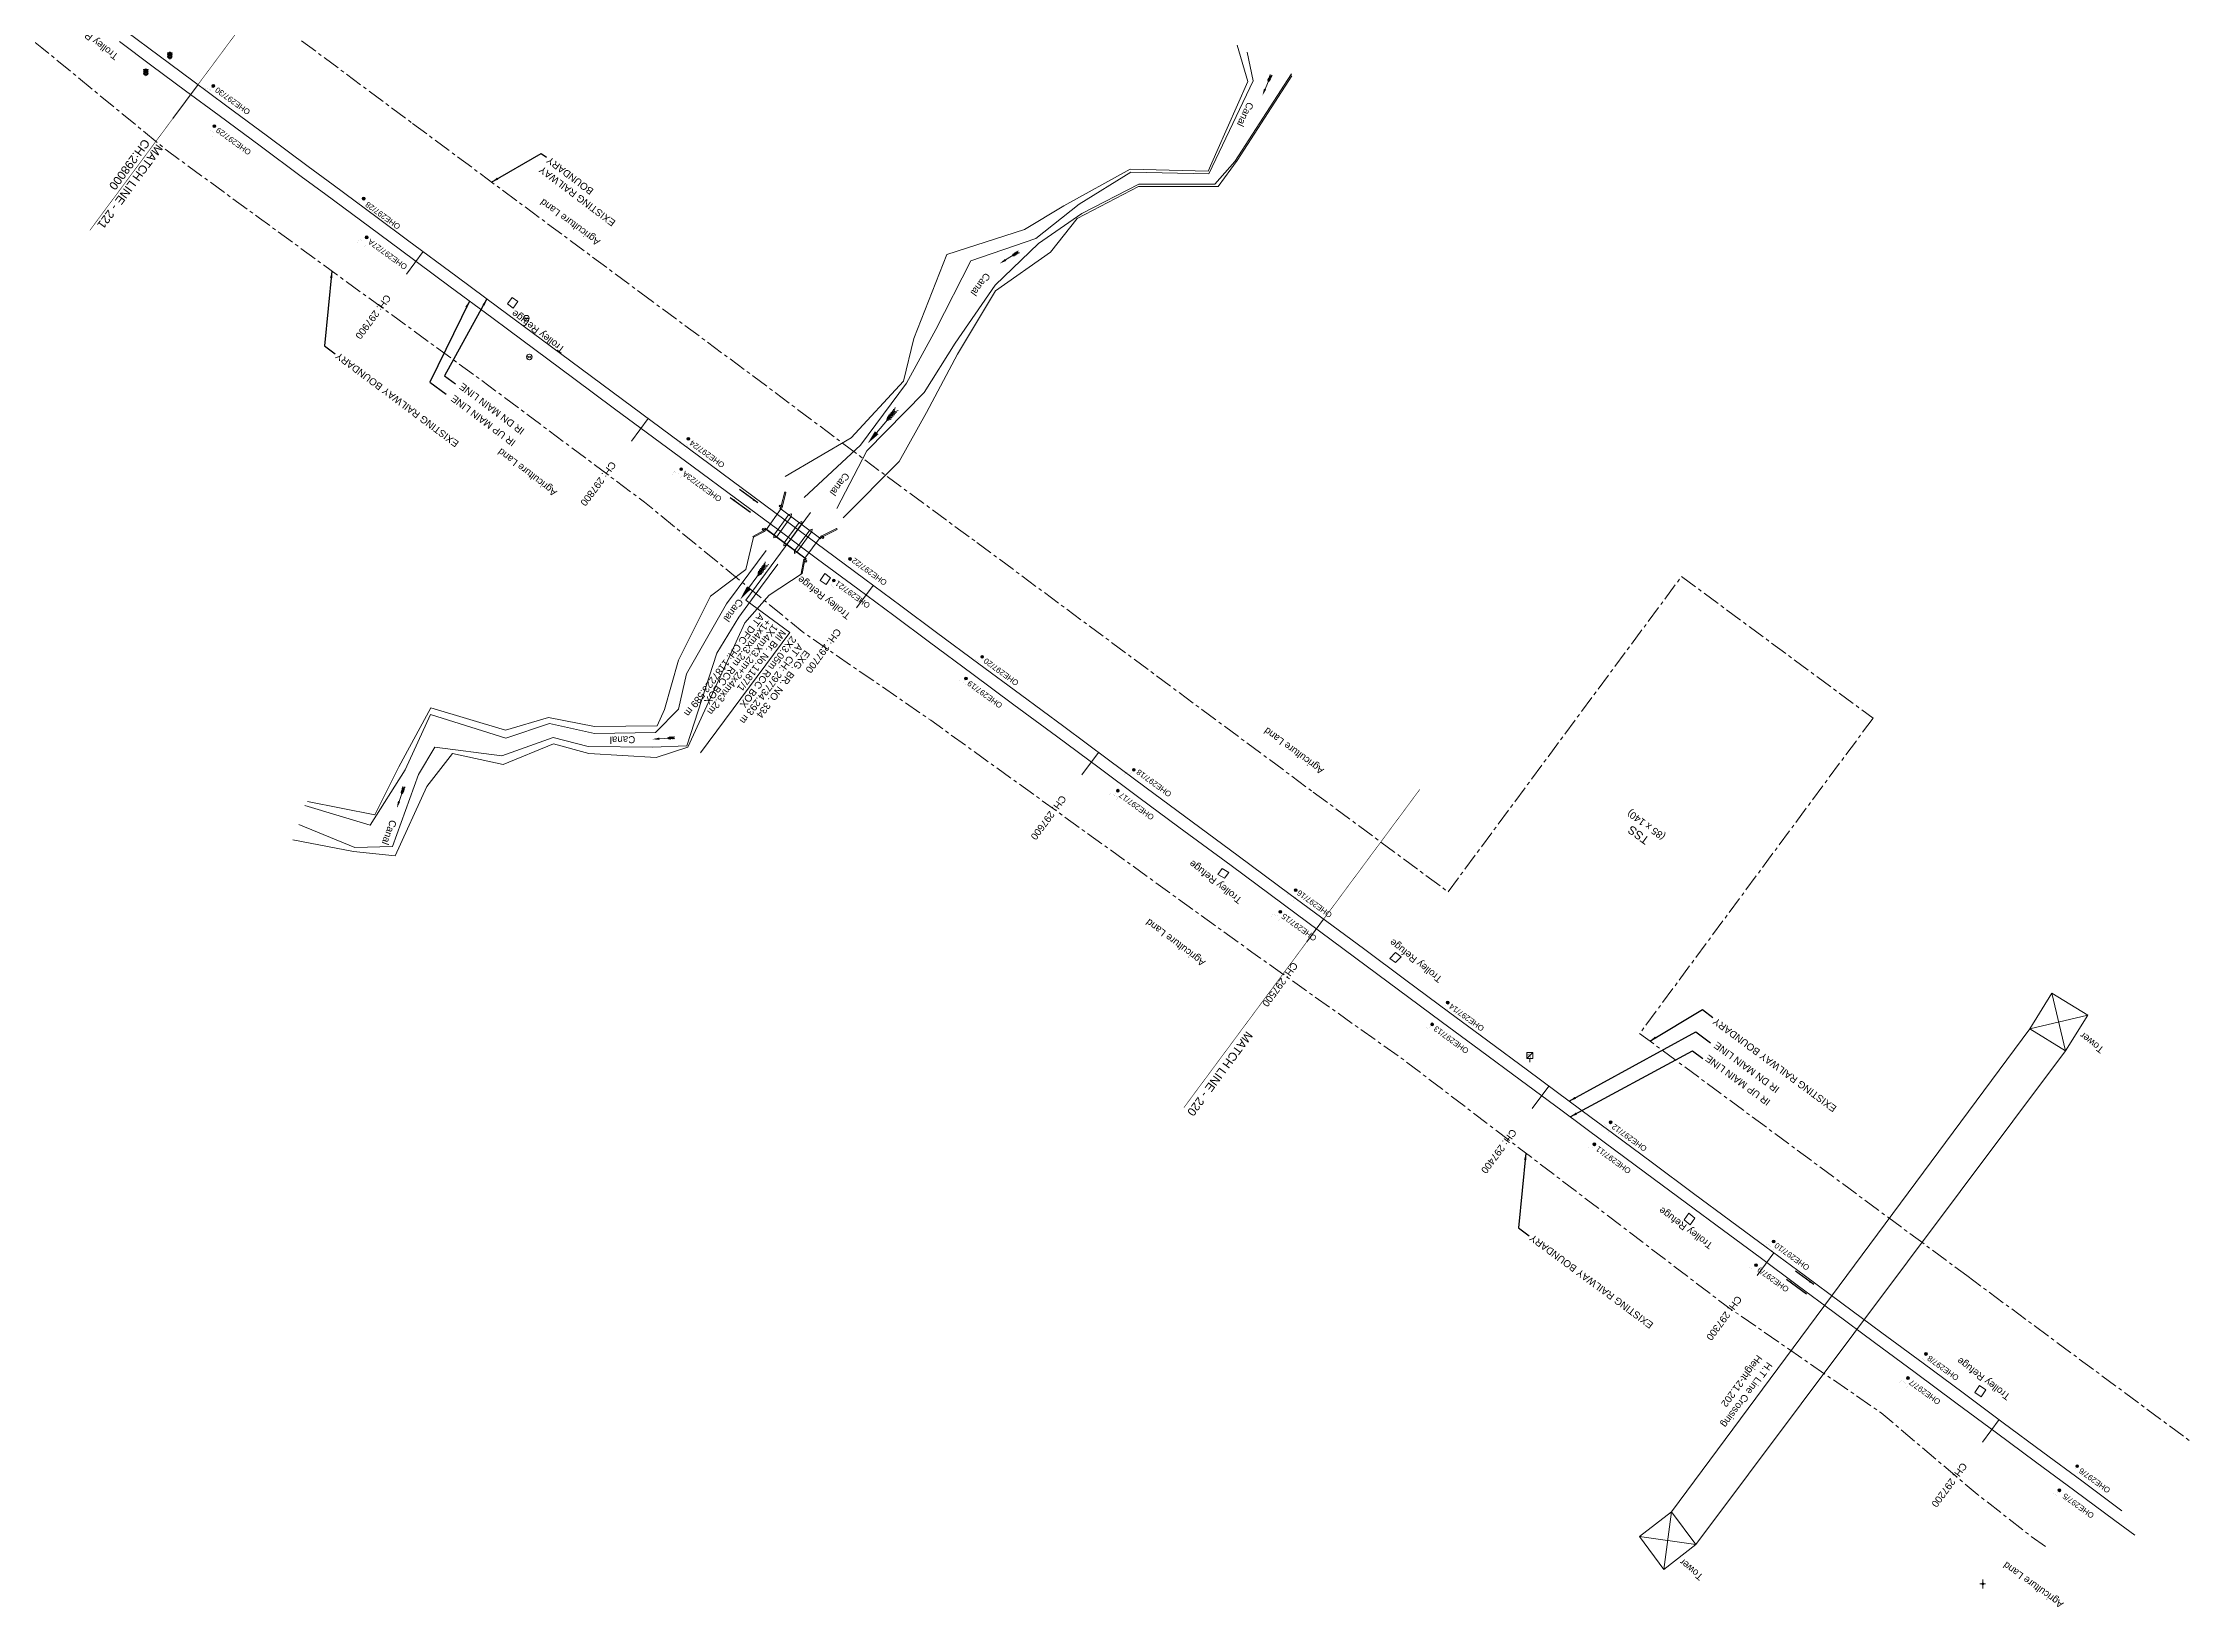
# Model space of a CAD drawing. Header units: metres. Extents: x 643730 to 647118, y 3378068 to 3380809.
# Drawn here: x 646352 to 647118, y 3378068 to 3378626 of the extents above; entities that cross this region are included whole.
import ezdxf
from ezdxf.enums import TextEntityAlignment as Align

# ---------------------------------------------------------------- set-up
doc = ezdxf.new("R2010")
doc.units = ezdxf.units.M
doc.header["$MEASUREMENT"] = 0
doc.linetypes.add('CENTER', pattern=[2, 1.25, -0.25, 0.25, -0.25])
doc.linetypes.add('PHANTOM2', pattern=[1.25, 0.625, -0.125, 0.125, -0.125, 0.125, -0.125])
for name, color, linetype, lineweight in [('Bore', 8, 'Continuous', 0), ('BRIDGE DETAILS PLAN', 7, 'Continuous', 0), ('Bridge Parapet', 7, 'Continuous', 0), ('CANAL_BOTTOM', 5, 'Continuous', 0), ('CANAL_TOP', 5, 'Continuous', 0), ('DFC BOUNDARY', 6, 'Continuous', 30), ('Electric Pole', 251, 'Continuous', 0), ('Existing Chainage', 7, 'Continuous', 0), ('Existing IR Track', 143, 'Continuous', 0), ('Existing Railway Boundary', 7, 'CENTER', 0), ('flow direction', 7, 'Continuous', 0), ('MATCH LINE', 7, 'Continuous', 0), ('OHE MAST', 8, 'Continuous', 0), ('Piers_Abutment', 7, 'Continuous', 0), ('PWR_LINE', 134, 'POWER', 0), ('Retaining Wall', 251, 'Continuous', 0), ('River Text', 5, 'Continuous', 0), ('Side Details', 251, 'Continuous', 0), ('Sign Board', 251, 'Continuous', 0), ('Text', 251, 'Continuous', 0), ('Tower', 7, 'Continuous', 0), ('Trolley Stand', 251, 'Continuous', 0), ('Wing Wall', 7, 'Continuous', 0), ('WL', 7, 'Continuous', 0)]:
    doc.layers.add(name, color=color, linetype=linetype, lineweight=lineweight)
doc.styles.add('CUT-FILL', font='cut-fill.shx', dxfattribs={"height": 2})
doc.styles.get("Standard").update_dxf_attribs({"font": 'arial.ttf'})
doc.styles.add('Style-Arial', font='arial.ttf')
doc.styles.add('Text', font='arial.ttf', dxfattribs={"height": 2})
doc.linetypes.add('POWER', pattern='A,10,-0.2,[131,ltypeshp.shx,S=0.4,R=0,X=-0.2,Y=0],-0.2,[131,ltypeshp.shx,S=0.4,R=180,X=1.2,Y=0],-1.2,-0.2,[131,ltypeshp.shx,S=0.4,R=0,X=-0.2,Y=0],-0.2,[131,ltypeshp.shx,S=0.4,R=180,X=1.2,Y=0],-1.2,-0.2,[131,ltypeshp.shx,S=0.4,R=0,X=-0.2,Y=0],-0.2,[131,ltypeshp.shx,S=0.4,R=180,X=1.2,Y=0],-1.2', length=14.8)
doc.dimstyles.new('ISO-25', dxfattribs={"dimtxt": 2.5, "dimasz": 2.5, "dimexe": 1.25, "dimexo": 0.625, "dimtad": 1, "dimtxsty": 'Standard', "dimcen": 2.5, "dimadec": 0, "dimazin": 0, "dimtfac": 1, "dimtmove": 0, "dimatfit": 3, "dimfxl": 1, "dimarcsym": 0})

# ---------------------------------------------------------------- blocks, each defined once
blk = doc.blocks.new('River A')
at = {"layer": 'River Text'}
for p, q in [((0, 0), (-3.6, 7.5, -1499.5)), ((0.1, 6), (-3.5, 13.6, -1499.5)), ((0.1, 3.3), (-3.5, 10.8, -1499.5)), ((0.2, 9.9), (-3.4, 17.4, -1499.5)), ((0.3, 12.9), (-3.3, 20.5, -1499.5)), ((0.4, 16.4), (-3.2, 24, -1499.5)), ((0.5, 20.3), (-3.1, 27.8, -1499.5)), ((0.5, 22.3), (0, 0)), ((0, 0), (4, 7.4, -1499.5)), ((0.1, 6), (4.1, 13.4, -1499.5)), ((0.1, 3.3), (4.1, 10.7, -1499.5)), ((0.2, 9.9), (4.2, 17.2, -1499.5)), ((0.3, 12.9), (4.3, 20.3, -1499.5)), ((0.4, 16.4), (4.4, 23.8, -1499.5)), ((0.5, 20.3), (4.5, 27.7, -1499.5))]:
    blk.add_line(p, q, dxfattribs=at)
at = {"layer": 'River Text', "flags": 128}
blk.add_lwpolyline([(-0.7, -27.7), (0.5, 22.3)], dxfattribs=at)
at = {"layer": 'River Text', "extrusion": (0, 0, -1)}
blk.add_solid([(-3.5, -27.8), (1.3, -52.7), (4.8, -27.6)], dxfattribs=at)
blk = doc.blocks.new('BORE')
at = {"ltscale": 0.5}
for q in [(-0.99, 0), (0, 1.64), (0.99, 0), (0, -1.64)]:
    blk.add_line((0, 0), q, dxfattribs=at)
blk.add_circle((0, 0), 0.328, dxfattribs=at)
blk = doc.blocks.new('EP')
blk.add_hatch(color=8).paths.add_polyline_path([(0.31, -0.24), (0.31, 0), (-0.31, -0.19), (-0.31, 0.07), (-0.93, -0.01), (-0.21, 0.16), (-0.21, -0.05), (0.43, 0.15), (0.41, -0.1), (0.94, -0.01)])
at = {"color": 8}
for p, q in [((-0.93, -0.01), (-0.21, 0.16)), ((-0.31, 0.07), (-0.93, -0.01)), ((-0.31, -0.19), (-0.31, 0.07)), ((0.31, 0), (-0.31, -0.19)), ((-0.21, 0.16), (-0.21, -0.05)), ((-0.21, -0.05), (0.43, 0.15)), ((0.31, -0.24), (0.31, 0)), ((0.43, 0.15), (0.41, -0.1)), ((0.94, -0.01), (0.31, -0.24)), ((0.41, -0.1), (0.94, -0.01))]:
    blk.add_line(p, q, dxfattribs=at)
blk.add_circle((0, 0), 1, dxfattribs=at)
blk = doc.blocks.new('SIG')
for color, points in [(1, [(-0.22, 0.42, 0.180295), (-0.01, 0.33, -0.00255), (0.01, 0.33, -0.00255), (0.02, 0.33, 0.180295), (0.23, 0.42, -0.002654), (0.25, 0.44, 0.184495), (0.33, 0.65, 1.000001), (-0.32, 0.65, 0.184495), (-0.24, 0.44, -0.002654)]), (2, [(0.23, -0.23, -0.002654), (0.25, -0.21, 0.184495), (0.33, 0.01, 1.000001), (-0.32, 0.01, 0.184495), (-0.24, -0.21, -0.002654), (-0.22, -0.23, 0.180295), (-0.01, -0.32, -0.00255), (0.01, -0.32, -0.00255), (0.02, -0.32, 0.180295)]), (3, [(0.23, -0.88, -0.002654), (0.25, -0.86, 0.184495), (0.33, -0.64, 1.000001), (-0.32, -0.64, 0.184495), (-0.24, -0.86, -0.002654), (-0.22, -0.88, 0.395599)])]:
    blk.add_hatch(color=color).paths.add_polyline_path(points)
for p, q in [((-0.31, 0.98), (-0.32, -0.9)), ((0.33, -0.9), (0.32, 0.98))]:
    blk.add_line(p, q)
at = {"flags": 128}
for points in [[(-0.31, 0.98), (-0.81, 0.98, 0.198758), (-0.42, 0.41, 0.003814), (-0.31, 0.39)], [(-0.31, 0.33), (-0.81, 0.33, 0.198758), (-0.42, -0.23, 0.003727), (-0.32, -0.26)], [(0.32, 0.98), (0.82, 0.98, -0.198758), (0.44, 0.41, -0.003814), (0.32, 0.39)], [(0.32, 0.33), (0.82, 0.33, -0.198758), (0.44, -0.23, -0.003727), (0.33, -0.26)], [(-0.32, -0.32), (-0.81, -0.32, 0.198758), (-0.42, -0.88, 0.003639), (-0.32, -0.9)], [(0.33, -0.32), (0.82, -0.32, -0.198758), (0.44, -0.88, -0.003639), (0.33, -0.9)]]:
    blk.add_lwpolyline(points, format="xyb", dxfattribs=at)
for centre, radius, start, end in [((0.01, 0.91), 0.324, 12.40488, 167.59512), ((0.01, 0.81), 0.357, 27.75781, 152.24219), ((0.01, -0.9), 0.324, 181.45715, 358.54285)]:
    blk.add_arc(centre, radius, start, end)
blk = doc.blocks.new('WL')
at = {"layer": 'WL'}
for p, q in [((1.07, 3.42), (-1.06, 3.42)), ((-1.06, 3.42), (-1.06, 1.29)), ((-1.06, 1.29), (1.07, 1.29)), ((0, 1.29), (0, 0)), ((1.07, 1.29), (1.07, 3.42))]:
    blk.add_line(p, q, dxfattribs=at)
at = {"layer": 'WL', "flags": 128}
blk.add_lwpolyline([(-1.06, 1.29), (1.07, 3.42)], dxfattribs=at)
at = {"layer": 'WL', "char_height": 0.739, "attachment_point": 7, "rotation": 180, "line_spacing_factor": 0.6, "style": 'CUT-FILL'}
for s, insert in [('W', (-0.02, 2.94)), ('L', (0.5, 1.93))]:
    blk.add_mtext(s, dxfattribs=dict(at, insert=insert))
blk = doc.blocks.new('OHE MAST')
h = blk.add_hatch(color=256)
edge = h.paths.add_edge_path()
edge.add_arc((0, 0), 0.514, 0, 360)
at = {"const_width": 0.01, "flags": 128}
for points in [[(1.5, 3.5), (1.5, 2), (-1.5, 2), (-1.5, 3.5)], [(0, 2), (0, 0)]]:
    blk.add_lwpolyline(points, dxfattribs=at)
blk.add_circle((0, 0), 0.514)

msp = doc.modelspace()

# ---------------------------------------------------------------- linework, layer by layer
at = {"layer": 'BRIDGE DETAILS PLAN', "flags": 128}
msp.add_lwpolyline([(646586.9486, 3378372.657), (646618.795, 3378415.5796), (646603.1966, 3378427.1529), (646626.275, 3378458.3967)], dxfattribs=at)
at = {"layer": 'Bridge Parapet', "linetype": 'Continuous', "flags": 128}
for points in [[(646629.904, 3378448.975), (646615.249, 3378459.937), (646615.315, 3378459.979), (646629.97, 3378449.017), (646629.904, 3378448.975)], [(646624.656, 3378441.81), (646609.98, 3378452.752), (646610.034, 3378452.807), (646624.71, 3378441.865), (646624.656, 3378441.81)]]:
    msp.add_lwpolyline(points, close=True, dxfattribs=at)
at = {"layer": 'CANAL_BOTTOM', "linetype": 'Continuous', "flags": 128}
for points in [[(646623.919, 3378463.747), (646644.076, 3378482.504), (646660.4304, 3378504.6294), (646670.994, 3378523.685), (646683.4299, 3378548.2037), (646706.681, 3378556.218), (646722.069, 3378568.487), (646740.5546, 3378579.8304), (646768.3826, 3378579.2948), (646772.076, 3378587.05), (646784.131, 3378612.435), (646782.0692, 3378622.7378)], [(646635.573, 3378459.878), (646646.363, 3378480.383), (646666.803, 3378501.193), (646677.811, 3378518.84), (646692.113, 3378539.525), (646707.536, 3378554.408), (646723.098, 3378565.116), (646743.399, 3378575.535), (646770.527, 3378575.629), (646777.613, 3378583.639), (646797.855, 3378614.898)], [(646610.4374, 3378444.8058), (646604.249, 3378436.516), (646596.28, 3378425.841), (646582.005, 3378400.861), (646579.119, 3378388.255), (646570.867, 3378379.925), (646549.149, 3378379.614), (646533.117, 3378383.138), (646517.569, 3378377.858), (646490.583, 3378386.293), (646481.587, 3378366.658), (646469.095, 3378346.874), (646445.818, 3378353.903)], [(646443.704, 3378347.077), (646463.615, 3378338.902), (646477.074, 3378339.189), (646486.325, 3378364.963), (646492.198, 3378374.703), (646516.13, 3378371.63), (646534.427, 3378378.133), (646546.841, 3378374.976), (646569.845, 3378374.633), (646582.077, 3378375.154), (646592.794, 3378408.264), (646600.698, 3378421.122), (646608.398, 3378431.685), (646614.5864, 3378439.9748)]]:
    msp.add_lwpolyline(points, dxfattribs=at)
at = {"layer": 'CANAL_TOP', "linetype": 'Continuous', "flags": 128}
for points in [[(646778.467, 3378625.224), (646782.2791, 3378612.1831), (646771.179, 3378587.265), (646768.116, 3378580.186), (646740.234, 3378580.942), (646716.592, 3378567.825), (646702.618, 3378559.356), (646674.908, 3378550.452), (646663.08, 3378520.494), (646659.371, 3378505.332), (646640.721, 3378485.098), (646617.202, 3378471.287)], [(646637.86, 3378456.574), (646657.857, 3378476.646), (646667.598, 3378494.157), (646678.639, 3378514.942), (646692.294, 3378537.473), (646711.868, 3378551.378), (646721.401, 3378563.28), (646743.253, 3378574.777), (646771.678, 3378574.724), (646778.428, 3378584.02), (646797.934, 3378614.229)], [(646446.721, 3378355.357), (646470.769, 3378350.548), (646479.342, 3378367.616), (646490.7396, 3378388.6844), (646517.398, 3378380.714), (646532.691, 3378385.295), (646549.112, 3378382.067), (646571.458, 3378382.27), (646574.165, 3378388.183), (646579.082, 3378405.734), (646590.507, 3378428.609), (646603.137, 3378438.09), (646605.941, 3378449.641)], [(646441.481, 3378341.602), (646463.103, 3378337.405), (646478.049, 3378335.921), (646489.318, 3378360.608), (646498.515, 3378372.464), (646516.509, 3378368.525), (646534.474, 3378375.856), (646547.158, 3378372.487), (646571.173, 3378370.95), (646582.4, 3378374.655), (646595.269, 3378402.658), (646602.773, 3378419.006), (646611.526, 3378428.932), (646623.204, 3378436.668)]]:
    msp.add_lwpolyline(points, dxfattribs=at)
at = {"layer": 'Existing Chainage', "color": 7, "linetype": 'Continuous', "lineweight": 13, "flags": 128}
for points in [[(646398.7322, 3378599.0631), (646407.6724, 3378611.1078)], [(646482.0233, 3378543.4916), (646487.9818, 3378551.5226)], [(646562.3478, 3378483.9375), (646568.3114, 3378491.9646)], [(646642.6736, 3378424.351), (646648.626, 3378432.3864)], [(646723.0024, 3378364.8045), (646728.9608, 3378372.8355)], [(646803.3603, 3378305.2792), (646809.3161, 3378313.3122)], [(646883.7053, 3378245.7481), (646889.664, 3378253.7789)], [(646964.0643, 3378186.2193), (646970.018, 3378194.2538)], [(647044.4233, 3378126.6933), (647050.3734, 3378134.7305)]]:
    msp.add_lwpolyline(points, dxfattribs=at)
at = {"layer": 'Existing IR Track', "flags": 128}
for points in [[(647098.7374, 3378093.4729), (647091.6204, 3378098.747), (647077.3988, 3378109.286), (647063.3881, 3378119.674), (647049.3683, 3378130.0686), (647034.915, 3378140.7775), (647020.454, 3378151.4921), (647005.9291, 3378162.2571), (646991.4485, 3378172.9892), (646978.2397, 3378182.7724), (646965.0376, 3378192.5507), (646951.9783, 3378202.2316), (646938.851, 3378211.963), (646924.1588, 3378222.8544), (646909.3983, 3378233.7965), (646894.3934, 3378244.9124), (646879.4231, 3378256.0027), (646865.3036, 3378266.4525), (646851.3024, 3378276.815), (646836.049, 3378288.1266), (646820.8725, 3378299.3811), (646807.8483, 3378309.0289), (646794.8289, 3378318.6731), (646776.2785, 3378332.4065), (646757.7162, 3378346.1488), (646743.4431, 3378356.7335), (646729.1849, 3378367.3071), (646713.9976, 3378378.5692), (646698.7971, 3378389.8411), (646683.759, 3378400.989), (646668.7348, 3378412.1267), (646655.9045, 3378421.65), (646643.1116, 3378431.1455), (646628.7526, 3378441.7858), (646614.3964, 3378452.4239), (646599.4105, 3378463.5565), (646584.3945, 3378474.7116), (646570.3733, 3378485.0878), (646556.3437, 3378495.4702), (646541.7867, 3378506.2554), (646518.5762, 3378523.4535), (646512.4617, 3378527.9818), (646497.7063, 3378538.9096), (646479.8741, 3378552.1428), (646468.8716, 3378560.3078), (646453.2892, 3378571.8464), (646444.5153, 3378578.3373), (646429.8526, 3378589.2076), (646415.1728, 3378600.0905), (646403.2581, 3378608.9093), (646391.2505, 3378617.7969), (646379.6132, 3378626.4385)], [(647094.1957, 3378102.221), (647079.888, 3378112.8348), (647065.9752, 3378123.1573), (647051.8496, 3378133.6376), (647037.5002, 3378144.2607), (647023.2262, 3378154.8278), (647008.509, 3378165.7323), (646994.1932, 3378176.3394), (646980.8205, 3378186.2489), (646967.2881, 3378196.2767), (646954.5561, 3378205.7039), (646941.362, 3378215.4732), (646926.7249, 3378226.3109), (646912.3691, 3378236.9404), (646904.7905, 3378242.5552), (646896.9587, 3378248.3663), (646882.0194, 3378259.4511), (646867.8763, 3378269.92), (646853.909, 3378280.2586), (646838.6206, 3378291.5895), (646823.498, 3378302.7975), (646810.4199, 3378312.4938), (646797.4185, 3378322.1332), (646778.8602, 3378335.8833), (646759.6803, 3378350.0938), (646746.019, 3378360.2043), (646732.6026, 3378370.1336), (646716.5685, 3378382.0297), (646701.2096, 3378393.4249), (646686.3301, 3378404.4517), (646671.2424, 3378415.633), (646658.4648, 3378425.0982), (646645.5785, 3378434.6439), (646631.3152, 3378445.2371), (646617.1735, 3378455.74), (646601.9675, 3378466.9988), (646586.6943, 3378478.3073), (646572.9315, 3378488.5322), (646559.1776, 3378498.7504), (646544.363, 3378509.726), (646530.1122, 3378520.2839), (646515.041, 3378531.456), (646500.1434, 3378542.4994), (646482.4578, 3378555.621), (646471.6564, 3378563.6349), (646455.8754, 3378575.3305), (646446.9708, 3378581.9298), (646432.4539, 3378592.7094), (646418.0021, 3378603.4406), (646405.8789, 3378612.439), (646393.8348, 3378621.3787), (646382.2545, 3378629.9918)]]:
    msp.add_lwpolyline(points, dxfattribs=at)
at = {"layer": 'Existing Railway Boundary', "ltscale": 5}
for p, q in [((646444.656, 3378626.744), (646484.254, 3378597.245)), ((646484.254, 3378597.245), (646565.358, 3378537.027)), ((646565.358, 3378537.027), (646605.623, 3378507.215)), ((646605.623, 3378507.215), (646653.599, 3378471.236)), ((646653.599, 3378471.236), (646685.582, 3378447.704)), ((646685.582, 3378447.704), (646725.618, 3378418.033)), ((646853.7433, 3378323.0592), (646937.0348, 3378435.599)), ((646937.0348, 3378435.599), (647005.3603, 3378385.0359)), ((646725.618, 3378418.033), (646765.866, 3378388.123)), ((646765.866, 3378388.123), (646805.637, 3378358.663)), ((647005.3603, 3378385.0359), (646922.0826, 3378272.5147)), ((646805.637, 3378358.663), (646853.7433, 3378323.0592)), ((646922.0826, 3378272.5147), (647038.806, 3378186.127)), ((647038.806, 3378186.127), (647118.143, 3378127.321))]:
    msp.add_line(p, q, dxfattribs=at)
at = {"layer": 'Existing Railway Boundary', "ltscale": 5, "flags": 128}
msp.add_lwpolyline([(647066.8921, 3378089.463), (647061.492, 3378093.308), (647042.48, 3378108.182), (647008.322, 3378137.109), (646952.965, 3378175.311), (646838.51, 3378262.658), (646783.715, 3378301.571), (646669.109, 3378384.322), (646623.834, 3378415.482), (646567.005, 3378462.112), (646508.624, 3378505.748), (646429.651, 3378563.418), (646396.278, 3378587.827), (646351.975, 3378624.279), (646250.443, 3378698.374), (646079.983, 3378824.799), (646056.47, 3378841.774), (646023.57, 3378867.213), (646021.684, 3378868.432), (645994.578, 3378887.898), (645990.594, 3378890.304), (645955.823, 3378914.816), (645918.998, 3378942.687), (645844.461, 3378997.23)], dxfattribs=at)
at = {"layer": 'MATCH LINE', "linetype": 'PHANTOM2', "ltscale": 15, "const_width": 0.2}
for points in [[(646438.0767, 3378652.0702), (646369.0469, 3378559.0693)], [(646843.6112, 3378359.5685), (646759.4367, 3378246.0361)]]:
    msp.add_lwpolyline(points, dxfattribs=at)
at = {"layer": 'Piers_Abutment', "linetype": 'Continuous', "flags": 128}
for points in [[(646610.432, 3378452.29), (646615.777, 3378459.803)], [(646624.201, 3378442.077), (646629.664, 3378449.494)]]:
    msp.add_lwpolyline(points, dxfattribs=at)
for points in [[(646618.496, 3378457.694), (646619.432, 3378457.997), (646619.369, 3378457.045), (646614.05, 3378449.677), (646613.134, 3378449.359), (646613.112, 3378450.342), (646618.496, 3378457.694)], [(646622.189, 3378454.88), (646623.142, 3378455.261), (646623.022, 3378454.283), (646617.677, 3378446.939), (646616.743, 3378446.522), (646616.848, 3378447.557), (646622.189, 3378454.88)], [(646625.937, 3378452.09), (646626.786, 3378452.499), (646626.708, 3378451.626), (646621.334, 3378444.233), (646620.46, 3378443.777), (646620.575, 3378444.802), (646625.937, 3378452.09)]]:
    msp.add_lwpolyline(points, close=True, dxfattribs=at)
at = {"layer": 'PWR_LINE', "flags": 128}
for points in [[(647061.27, 3378274.175), (646933.491, 3378101.879)], [(646942.175, 3378090.174), (647074.056, 3378266.284)]]:
    msp.add_lwpolyline(points, dxfattribs=at)
at = {"layer": 'Retaining Wall', "linetype": 'Continuous', "flags": 128}
for points in [[(646615.045, 3378460.654), (646615.31, 3378461.047), (646616.231, 3378460.407), (646615.966, 3378460.014), (646615.045, 3378460.654)], [(646608.976, 3378452.365), (646609.261, 3378452.701), (646610.181, 3378452.075), (646609.93, 3378451.634), (646608.976, 3378452.365)], [(646629.801, 3378449.699), (646630.099, 3378450.092), (646630.967, 3378449.484), (646630.6688, 3378449.0908), (646629.801, 3378449.699)], [(646623.698, 3378441.401), (646623.971, 3378441.772), (646624.862, 3378441.187), (646624.538, 3378440.739), (646623.698, 3378441.401)]]:
    msp.add_lwpolyline(points, close=True, dxfattribs=at)
at = {"layer": 'Tower', "linetype": 'Continuous', "flags": 128}
for points in [[(647081.998, 3378279.015), (647074.056, 3378266.284), (647061.27, 3378274.175), (647069.212, 3378286.906), (647081.998, 3378279.015)], [(646922.062, 3378092.998), (646933.491, 3378101.879), (646942.175, 3378090.174), (646930.7444, 3378081.2917), (646922.062, 3378092.998)]]:
    msp.add_lwpolyline(points, close=True, dxfattribs=at)
for points in [[(647074.056, 3378266.284), (647069.212, 3378286.906)], [(647061.27, 3378274.175), (647081.998, 3378279.015)], [(646933.491, 3378101.879), (646930.7444, 3378081.2917)], [(646922.062, 3378092.998), (646942.175, 3378090.174)]]:
    msp.add_lwpolyline(points, dxfattribs=at)
at = {"layer": 'Trolley Stand', "linetype": 'Continuous', "flags": 128}
for points in [[(646518.054, 3378532.846), (646519.779, 3378535.2), (646521.848, 3378533.664), (646520.1229, 3378531.3099), (646518.054, 3378532.846)], [(646631.762, 3378432.716), (646629.672, 3378434.194), (646631.314, 3378436.618), (646633.4053, 3378435.139), (646631.762, 3378432.716)], [(646773.956, 3378327.901), (646771.531, 3378329.297), (646773.127, 3378331.396), (646775.535, 3378330.017), (646773.956, 3378327.901)], [(646834.986, 3378297.821), (646836.961, 3378299.909), (646834.915, 3378301.425), (646832.9388, 3378299.3358), (646834.986, 3378297.821)], [(646940.112, 3378204.259), (646938.018, 3378205.975), (646939.667, 3378208.378), (646941.7619, 3378206.6613), (646940.112, 3378204.259)], [(647043.362, 3378146.877), (647045.571, 3378145.309), (647043.963, 3378142.837), (647041.7538, 3378144.4051), (647043.362, 3378146.877)]]:
    msp.add_lwpolyline(points, close=True, dxfattribs=at)
at = {"layer": 'Wing Wall', "linetype": 'Continuous', "flags": 128}
for points in [[(646616.198, 3378460.63), (646617.38, 3378465.601), (646617.045, 3378465.745), (646615.803, 3378460.834), (646616.198, 3378460.63)], [(646605.941, 3378449.641), (646605.663, 3378449.848), (646609.393, 3378451.884), (646609.788, 3378451.643), (646605.941, 3378449.641)], [(646630.55, 3378449.77), (646630.246, 3378450.065), (646635.47, 3378452.669), (646635.7741, 3378452.3739), (646630.55, 3378449.77)], [(646622.918, 3378436.711), (646623.204, 3378436.668), (646624.064, 3378440.995), (646623.67, 3378441.236), (646622.918, 3378436.711)]]:
    msp.add_lwpolyline(points, close=True, dxfattribs=at)

# ---------------------------------------------------------------- block references
at = {"layer": 'Bore', "linetype": 'Continuous'}
msp.add_blockref('BORE', (647044.524, 3378076.105), dxfattribs=at)
at = {"layer": 'Electric Pole', "linetype": 'Continuous'}
for p in [(646524.841, 3378527.749), (646525.881, 3378513.938), (646525.906, 3378513.929)]:
    msp.add_blockref('EP', p, dxfattribs=at)
at = {"layer": 'OHE MAST', "color": 2, "rotation": 143.3908318566117}
for p in [(646413.115, 3378610.65), (646413.504, 3378596.285), (646466.784, 3378570.431), (646467.849, 3378556.611), (646582.627, 3378484.724), (646580.073, 3378473.902), (646640.344, 3378441.842), (646634.566, 3378434.147), (646687.472, 3378406.907), (646681.694, 3378399.212), (646741.585, 3378366.597), (646735.877, 3378359.146), (646799.371, 3378323.679), (646793.865, 3378315.935), (646853.61, 3378283.534), (646848.053, 3378275.769), (646911.724, 3378240.829), (646905.922, 3378232.992), (646969.882, 3378198.279), (646963.641, 3378189.852), (647024.236, 3378158.162), (647017.826, 3378149.564), (647078.204, 3378118.123), (647071.863, 3378109.511)]:
    msp.add_blockref('OHE MAST', p, dxfattribs=at)
at = {"layer": 'River Text'}
for p, xscale, yscale, zscale, rotation in [((646789.5127, 3378612.0564), 0.1, 0.1, 0.1, 338.5237235511836), ((646698.2071, 3378550.003), 0.1, 0.1, 0.1, 302.928755693186), ((646653.4025, 3378491.1166), 0.2000000000000001, 0.2000000000000001, 0.2000000000000001, 321.3441102436444), ((646607.4153, 3378435.8778), 0.2, 0.2, 0.2, 325.0481675284111), ((646575.0615, 3378377.8708), 0.1, 0.1, 0.1, 275.1582541267663), ((646480.2911, 3378357.9628), 0.1, 0.1, 0.1, 342.9961720684321)]:
    msp.add_blockref('River A', p, dxfattribs=dict(at, xscale=xscale, yscale=yscale, zscale=zscale, rotation=rotation))
at = {"layer": 'Sign Board', "linetype": 'Continuous'}
for p in [(646389.035, 3378615.501), (646397.624, 3378621.48)]:
    msp.add_blockref('SIG', p, dxfattribs=at)
at = {"layer": 'WL', "linetype": 'Continuous'}
msp.add_blockref('WL', (646882.932, 3378262.339), dxfattribs=at)

# ---------------------------------------------------------------- texts
at = {"layer": 'BRIDGE DETAILS PLAN', "color": 10}
for s, p in [('AT DFC CH: 1187223.589 m', (646607.9231, 3378422.6698)), ('MI Br. No.1187/1', (646615.6865, 3378416.8748))]:
    msp.add_text(s, height=2.5, rotation=233, dxfattribs=at).set_placement(p)
at = {"layer": 'BRIDGE DETAILS PLAN'}
for s, p in [('2X3.05m RCC BOX', (646619.4138, 3378414.6019)), ('AT CH: 297734.293 m ', (646621.7279, 3378411.9442)), ('EXG. BR. NO. 334', (646624.2617, 3378409.529))]:
    msp.add_text(s, height=2.5, rotation=233, dxfattribs=at).set_placement(p)
at = {"layer": 'BRIDGE DETAILS PLAN', "color": 10, "insert": (646614.8637, 3378417.284), "char_height": 2.5, "width": 79.162937, "attachment_point": 1, "rotation": 233}
msp.add_mtext('\\pxsm0.75;1X4mX3.2m+2x4mx3.2m\\P+1x4mx3.2m RCC BOX', dxfattribs=at)
at = {"layer": 'DFC BOUNDARY', "style": 'Text'}
for s, height, p in [('(85 x 140)', 2.5, (646931.488, 3378343.3152)), ('TSS', 3, (646925.8271, 3378342.1607))]:
    msp.add_text(s, height=height, rotation=144, dxfattribs=at).set_placement(p)
at = {"layer": 'Existing Chainage', "color": 7, "lineweight": 0, "attachment_point": 4, "line_spacing_factor": 0.6, "style": 'Style-Arial'}
for s, insert, char_height, rotation in [('CH:298000', (646389.5231, 3378591.1122), 3, 233.4153699), ('CH: 297900', (646475.7302, 3378535.7089), 2.5, 233.4269482), ('CH: 297800', (646556.0497, 3378476.1588), 2.5, 233.3901092), ('CH: 297700', (646636.3864, 3378416.5635), 2.5, 233.4701638), ('CH: 297600', (646716.7094, 3378357.0218), 2.5, 233.4273259), ('CH: 297500', (646799.3368, 3378297.4943), 2.5, 233.4462194), ('CH: 297400', (646877.4119, 3378237.9656), 2.5, 233.4249575), ('CH: 297300', (646957.7757, 3378178.4329), 2.5, 233.460633), ('CH: 297200', (647038.1384, 3378118.904), 2.5, 233.4870863)]:
    msp.add_mtext(s, dxfattribs=dict(at, insert=insert, char_height=char_height, rotation=rotation))
at = {"layer": 'Existing IR Track', "color": 7, "lineweight": 0}
for s, rotation, p in [('IR DN MAIN LINE', 143, (646501.3397, 3378503.8458)), ('IR UP MAIN LINE', 143, (646498.3942, 3378499.5418)), ('IR UP MAIN LINE', 143.5, (646945.958, 3378264.0532)), ('IR DN MAIN LINE', 143.5, (646949.0276, 3378268.7189))]:
    msp.add_text(s, height=2.5, rotation=rotation, dxfattribs=at).set_placement(p, align=Align.MIDDLE_RIGHT)
at = {"layer": 'Existing Railway Boundary', "linetype": 'Continuous', "ltscale": 5}
for s, rotation, p in [('EXISTING RAILWAY', 143, (646530.5386, 3378582.1841)), ('BOUNDARY', 143, (646533.2547, 3378585.5224)), ('EXISTING RAILWAY BOUNDARY', 143.2036269, (646457.9622, 3378515.7201)), ('EXISTING RAILWAY BOUNDARY', 143.5, (646949.4055, 3378278.2733)), ('EXISTING RAILWAY BOUNDARY', 143.5, (646884.0091, 3378200.9937))]:
    msp.add_text(s, height=2.5, rotation=rotation, dxfattribs=at).set_placement(p, align=Align.RIGHT)
at = {"layer": 'MATCH LINE', "linetype": 'Continuous'}
for s, p in [('MATCH LINE - 221', (646392.9111, 3378590.1188)), ('MATCH LINE - 220', (646781.8371, 3378273.5505))]:
    msp.add_text(s, height=3, rotation=233.6237118, dxfattribs=at).set_placement(p)
at = {"layer": 'OHE MAST'}
for s, p in [('OHE297/30', (646414.7082, 3378610.3651)), ('OHE297/29', (646415.0235, 3378596.0018)), ('OHE297/28', (646468.2893, 3378569.4672)), ('OHE297/27A', (646469.2341, 3378556.2037)), ('OHE297/24', (646584.0129, 3378484.3797)), ('OHE297/23A', (646581.4561, 3378473.3574)), ('OHE297/22', (646641.918, 3378442.4376)), ('OHE297/21', (646635.9268, 3378434.2738)), ('OHE297/20', (646688.928, 3378406.6217)), ('OHE297/19', (646683.1091, 3378398.6103)), ('OHE297/18', (646743.4472, 3378366.9496)), ('OHE297/17', (646737.2203, 3378358.7031)), ('OHE297/16', (646800.7338, 3378323.8585)), ('OHE297/15', (646795.2532, 3378315.5243)), ('OHE297/14', (646855.0357, 3378283.3376)), ('OHE297/13', (646849.5384, 3378275.3483)), ('OHE297/12', (646913.0994, 3378240.4581)), ('OHE297/11', (646907.3888, 3378232.5055)), ('OHE297/10', (646971.1149, 3378198.0175)), ('OHE297/9', (646965.0283, 3378189.3584)), ('OHE297/8', (647025.6592, 3378157.7625)), ('OHE297/7', (647019.1215, 3378149.1878)), ('OHE297/6', (647079.7115, 3378117.6289)), ('OHE297/5', (647073.9301, 3378108.6089))]:
    msp.add_text(s, height=2, rotation=144, dxfattribs=at).set_placement(p, align=Align.RIGHT)
at = {"layer": 'Side Details'}
for rotation, p in [(143.6080314, (646551.3911, 3378555.4497)), (142.3635565, (646535.9945, 3378465.9784)), (143.5562108, (646809.6738, 3378366.8104)), (142.7583184, (646767.3341, 3378298.2435)), (144.1382817, (647073.5653, 3378069.2944))]:
    msp.add_text('Agriculture Land', height=2.5, rotation=rotation, dxfattribs=at).set_placement(p)
at = {"layer": 'Text', "style": 'Text'}
for rotation, p in [(143.0302536, (646379.499, 3378621.6916)), (142.9448558, (646538.8241, 3378517.1202)), (142.1364996, (646780.446, 3378320.5732)), (141.7519258, (646851.8897, 3378292.3568)), (144.1220905, (646948.4383, 3378197.421)), (143.0036916, (647054.5944, 3378143.4483))]:
    msp.add_text('Trolley Refuge', height=2.5, rotation=rotation, dxfattribs=at).set_placement(p)
at = {"layer": 'Text'}
for s, rotation, p in [('Canal', 244.5975766, (646782.2112, 3378605.1395)), ('Canal', 233.2582729, (646688.6301, 3378544.1968)), ('Canal', 233.2582729, (646638.3869, 3378472.8951)), ('Canal', 233.2582729, (646600.4651, 3378427.9055)), ('Canal', 181.1658094, (646563.6871, 3378378.6331)), ('Canal', 249.8886063, (646476.3207, 3378348.988)), ('Height-21.202', 233.4384488, (646964.069, 3378158.0469)), ('H.T Line Crossing', 233.4384488, (646967.6572, 3378155.5057)), ('Tower', 139.7435498, (646945.0172, 3378079.0617))]:
    msp.add_text(s, height=2.5, rotation=rotation, dxfattribs=at).set_placement(p)
at = {"layer": 'Text', "style": 'Text', "width": 1}
msp.add_text('Trolley Refuge', height=2.5, rotation=142.3662821, dxfattribs=at).set_placement((646640.7618, 3378422.0667))
at = {"layer": 'Text', "width": 1}
msp.add_text('Tower', height=2.5, rotation=141.6008098, dxfattribs=at).set_placement((647088.0301, 3378267.2002))

# ---------------------------------------------------------------- leaders
at = {"layer": 'Existing IR Track', "color": 7, "lineweight": 0}
for points in [[(646504.5056, 3378533.8741), (646490.4286, 3378504.8859), (646496.1756, 3378500.5903)], [(646510.7628, 3378534.6274), (646495.5994, 3378507.2491), (646499.6033, 3378504.2886)], [(646896.9587, 3378248.3663), (646942.1448, 3378273.0739), (646947.3292, 3378269.1573)], [(646897.3112, 3378242.7508), (646940.9764, 3378266.2739), (646944.5795, 3378263.6097)]]:
    msp.add_leader(points, dimstyle='ISO-25', override={"dimtxt": 3, "dimtad": 0}, dxfattribs=at)
at = {"layer": 'Existing Railway Boundary', "linetype": 'Continuous', "ltscale": 5}
for points in [[(646512.4433, 3378576.3151), (646530.1056, 3378586.5821), (646531.9922, 3378585.184)], [(646455.4622, 3378544.5694), (646452.7992, 3378517.8595), (646456.5723, 3378515.0635)], [(646925.718, 3378269.8241), (646944.4748, 3378281.0346), (646948.2479, 3378278.2385)], [(646881.509, 3378229.843), (646878.8461, 3378203.1332), (646882.6192, 3378200.3371)]]:
    msp.add_leader(points, dimstyle='ISO-25', override={"dimtxt": 3, "dimtad": 0}, dxfattribs=at)
at = {"layer": 'flow direction', "lineweight": 0}
for points in [[(646597.6195, 3378463.7879), (646604.7869, 3378458.4925)], [(646607.385, 3378461.8527), (646600.8801, 3378466.6565)], [(646974.4739, 3378184.8579), (646981.6413, 3378179.5625)], [(646984.2394, 3378182.9227), (646977.7345, 3378187.7265)]]:
    msp.add_leader(points, dimstyle='ISO-25', override={"dimtxt": 0.5, "dimasz": 2, "dimtad": 0}, dxfattribs=at)

doc.saveas('drawing.dxf')
